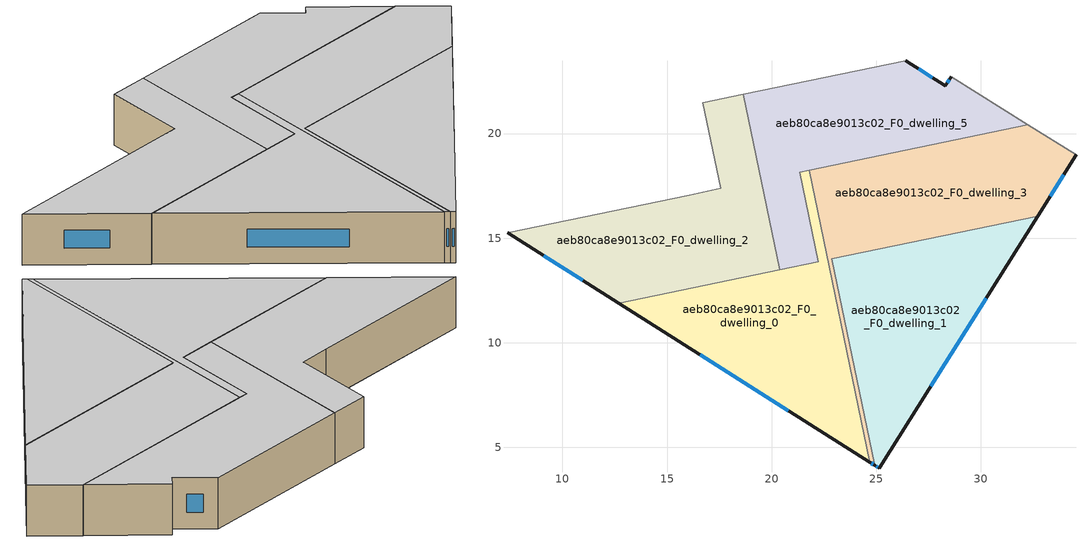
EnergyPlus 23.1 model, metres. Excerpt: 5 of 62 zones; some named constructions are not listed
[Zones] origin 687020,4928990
aeb80ca8e9013c02_F0_dwelling_0
 floor ground (EU_floor_Construction): 21.79,18.25 24.7,4.28 12.69,11.89 22.23,13.87 21.34,18.16 z0
 wall outside (EU_wall_Construction): 12.69,11.89 24.7,4.28 z0:3
 wall to aeb80ca8e9013c02_F0_dwelling_5 (EU_wall_Construction): 21.79,18.25 21.34,18.16 22.23,13.87 20.39,13.49 z0:3
 wall to aeb80ca8e9013c02_F0_dwelling_3 (EU_wall_Construction): 24.7,4.28 21.79,18.25 z0:3
 wall to aeb80ca8e9013c02_F0_dwelling_2 (EU_wall_Construction): 20.39,13.49 12.69,11.89 z0:3
 window (EU_Window_Construction): 16.59,9.41 20.79,6.75 z0.98:2.02
 ceiling to aeb80ca8e9013c02_F1_dwelling_0 (EU_floor_Construction): 24.7,4.28 21.79,18.25 21.34,18.16 22.23,13.87 12.69,11.89 z3
aeb80ca8e9013c02_F0_dwelling_1
 floor ground (EU_floor_Construction): 32.72,16.05 25.16,3.99 24.94,4.13 22.88,14.01 z0
 wall outside (EU_wall_Construction): 24.94,4.13 25.16,3.99 32.72,16.05 z0:3
 wall to aeb80ca8e9013c02_F0_dwelling_3 (EU_wall_Construction): 32.72,16.05 22.88,14.01 24.94,4.13 z0:3
 window (EU_Window_Construction): 25.01,4.08 25.09,4.03 / 27.62,7.91 30.26,12.13 z0.98:2.02
 ceiling to aeb80ca8e9013c02_F1_dwelling_1 (EU_floor_Construction): 25.16,3.99 32.72,16.05 22.88,14.01 24.94,4.13 z3
aeb80ca8e9013c02_F0_dwelling_2
 floor ground (EU_floor_Construction): 18.64,21.87 20.39,13.49 12.69,11.89 7.37,15.25 17.57,17.38 16.71,21.47 z0
 wall outside (EU_wall_Construction): 7.37,15.25 12.69,11.89 z0:3
 wall to aeb80ca8e9013c02_F0_dwelling_7 (EU_wall_Construction): 18.64,21.87 16.71,21.47 17.57,17.38 16.06,17.06 z0:3
 wall to aeb80ca8e9013c02_F0_dwelling_5 (EU_wall_Construction): 20.39,13.49 18.64,21.87 z0:3
 wall to aeb80ca8e9013c02_F0_dwelling_4 (EU_wall_Construction): 16.06,17.06 7.37,15.25 z0:3
 window (EU_Window_Construction): 9.1,14.16 10.96,12.98 z0.98:2.02
 ceiling to aeb80ca8e9013c02_F1_dwelling_2 (EU_floor_Construction): 20.39,13.49 18.64,21.87 16.71,21.47 17.57,17.38 7.37,15.25 12.69,11.89 z3
aeb80ca8e9013c02_F0_dwelling_3
 floor ground (EU_floor_Construction): 34.56,18.98 32.72,16.05 22.88,14.01 24.94,4.13 24.7,4.28 21.79,18.25 32.24,20.43 z0
 wall outside (EU_wall_Construction): 24.7,4.28 24.94,4.13 / 32.72,16.05 34.56,18.98 z0:3
 wall to aeb80ca8e9013c02_F0_dwelling_5 (EU_wall_Construction): 32.24,20.43 21.79,18.25 z0:3
 wall adiabatic (EU_wall_Construction): 34.56,18.98 32.24,20.43 z0:3
 window (EU_Window_Construction): 24.78,4.23 24.86,4.18 / 33.32,17.01 33.96,18.03 z0.98:2.02
 ceiling to aeb80ca8e9013c02_F1_dwelling_3 (EU_floor_Construction): 24.94,4.13 22.88,14.01 32.72,16.05 34.56,18.98 32.24,20.43 21.79,18.25 24.7,4.28 z3
aeb80ca8e9013c02_F0_dwelling_5
 floor ground (EU_floor_Construction): 32.24,20.43 21.79,18.25 21.34,18.16 22.23,13.87 20.39,13.49 18.64,21.87 26.42,23.49 28.31,22.28 28.59,22.72 z0
 wall outside (EU_wall_Construction): 28.59,22.72 28.31,22.28 26.42,23.49 z0:3
 wall adiabatic (EU_wall_Construction): 32.24,20.43 28.59,22.72 z0:3
 wall to aeb80ca8e9013c02_F0_dwelling_7 (EU_wall_Construction): 26.42,23.49 18.64,21.87 z0:3
 window (EU_Window_Construction): 27.69,22.67 27.03,23.09 / 28.5,22.57 28.4,22.42 z0.98:2.02
 ceiling to aeb80ca8e9013c02_F1_dwelling_5 (EU_floor_Construction): 32.24,20.43 28.59,22.72 28.31,22.28 26.42,23.49 18.64,21.87 20.39,13.49 22.23,13.87 21.34,18.16 21.79,18.25 z3
[SCHEDULE:FILE] Column Number=1; Rows to Skip at Top=0; Number of Hours of Data=8760; Column Separator=Comma; Interpolate to Timestep=No; Minutes per Item=60; Adjust Schedule for Daylight Savings=Yes
Name | File
EU_Step8_GainSchedule_aeb80ca8e9013c02_F0_dwelling_7_f000 | ../../schedules/aeb80ca8e9013c02/aeb80ca8e9013c02_F0_dwelling_7_f000_gain.csv
EU_Step8_GainSchedule_aeb80ca8e9013c02_F0_dwelling_8_f000 | ../../schedules/aeb80ca8e9013c02/aeb80ca8e9013c02_F0_dwelling_8_f000_gain.csv
EU_Step8_GainSchedule_aeb80ca8e9013c02_F0_dwelling_9_f000 | ../../schedules/aeb80ca8e9013c02/aeb80ca8e9013c02_F0_dwelling_9_f000_gain.csv
EU_Step8_GainSchedule_aeb80ca8e9013c02_F0_dwelling_10_f000 | ../../schedules/aeb80ca8e9013c02/aeb80ca8e9013c02_F0_dwelling_10_f000_gain.csv
EU_Step8_GainSchedule_aeb80ca8e9013c02_F1_dwelling_0_f000 | ../../schedules/aeb80ca8e9013c02/aeb80ca8e9013c02_F1_dwelling_0_f000_gain.csv
EU_Step8_GainSchedule_aeb80ca8e9013c02_F1_dwelling_1_f000 | ../../schedules/aeb80ca8e9013c02/aeb80ca8e9013c02_F1_dwelling_1_f000_gain.csv
EU_Step8_GainSchedule_aeb80ca8e9013c02_F1_dwelling_2_f000 | ../../schedules/aeb80ca8e9013c02/aeb80ca8e9013c02_F1_dwelling_2_f000_gain.csv
EU_Step8_GainSchedule_aeb80ca8e9013c02_F1_dwelling_3_f000 | ../../schedules/aeb80ca8e9013c02/aeb80ca8e9013c02_F1_dwelling_3_f000_gain.csv
EU_Step8_GainSchedule_aeb80ca8e9013c02_F1_dwelling_4_f000 | ../../schedules/aeb80ca8e9013c02/aeb80ca8e9013c02_F1_dwelling_4_f000_gain.csv
EU_Step8_GainSchedule_aeb80ca8e9013c02_F1_dwelling_5_f000 | ../../schedules/aeb80ca8e9013c02/aeb80ca8e9013c02_F1_dwelling_5_f000_gain.csv
EU_Step8_GainSchedule_aeb80ca8e9013c02_F1_dwelling_6_f000 | ../../schedules/aeb80ca8e9013c02/aeb80ca8e9013c02_F1_dwelling_6_f000_gain.csv
EU_Step8_GainSchedule_aeb80ca8e9013c02_F1_dwelling_7_f000 | ../../schedules/aeb80ca8e9013c02/aeb80ca8e9013c02_F1_dwelling_7_f000_gain.csv
EU_Step8_GainSchedule_aeb80ca8e9013c02_F1_dwelling_8_f000 | ../../schedules/aeb80ca8e9013c02/aeb80ca8e9013c02_F1_dwelling_8_f000_gain.csv
EU_Step8_GainSchedule_aeb80ca8e9013c02_F1_dwelling_9_f000 | ../../schedules/aeb80ca8e9013c02/aeb80ca8e9013c02_F1_dwelling_9_f000_gain.csv
EU_Step8_GainSchedule_aeb80ca8e9013c02_F1_dwelling_10_f000 | ../../schedules/aeb80ca8e9013c02/aeb80ca8e9013c02_F1_dwelling_10_f000_gain.csv
EU_Step8_GainSchedule_aeb80ca8e9013c02_F2_dwelling_0_f000 | ../../schedules/aeb80ca8e9013c02/aeb80ca8e9013c02_F2_dwelling_0_f000_gain.csv
EU_Step8_GainSchedule_aeb80ca8e9013c02_F2_dwelling_1_f000 | ../../schedules/aeb80ca8e9013c02/aeb80ca8e9013c02_F2_dwelling_1_f000_gain.csv
EU_Step8_GainSchedule_aeb80ca8e9013c02_F2_dwelling_2_f000 | ../../schedules/aeb80ca8e9013c02/aeb80ca8e9013c02_F2_dwelling_2_f000_gain.csv
EU_Step8_GainSchedule_aeb80ca8e9013c02_F2_dwelling_3_f000 | ../../schedules/aeb80ca8e9013c02/aeb80ca8e9013c02_F2_dwelling_3_f000_gain.csv
EU_Step8_GainSchedule_aeb80ca8e9013c02_F2_dwelling_4_f000 | ../../schedules/aeb80ca8e9013c02/aeb80ca8e9013c02_F2_dwelling_4_f000_gain.csv
EU_Step8_GainSchedule_aeb80ca8e9013c02_F2_dwelling_5_f000 | ../../schedules/aeb80ca8e9013c02/aeb80ca8e9013c02_F2_dwelling_5_f000_gain.csv
EU_Step8_GainSchedule_aeb80ca8e9013c02_F2_dwelling_6_f000 | ../../schedules/aeb80ca8e9013c02/aeb80ca8e9013c02_F2_dwelling_6_f000_gain.csv
EU_Step8_GainSchedule_aeb80ca8e9013c02_F2_dwelling_7_f000 | ../../schedules/aeb80ca8e9013c02/aeb80ca8e9013c02_F2_dwelling_7_f000_gain.csv
EU_Step8_GainSchedule_aeb80ca8e9013c02_F2_dwelling_8_f000 | ../../schedules/aeb80ca8e9013c02/aeb80ca8e9013c02_F2_dwelling_8_f000_gain.csv
EU_Step8_GainSchedule_aeb80ca8e9013c02_F2_dwelling_9_f000 | ../../schedules/aeb80ca8e9013c02/aeb80ca8e9013c02_F2_dwelling_9_f000_gain.csv
